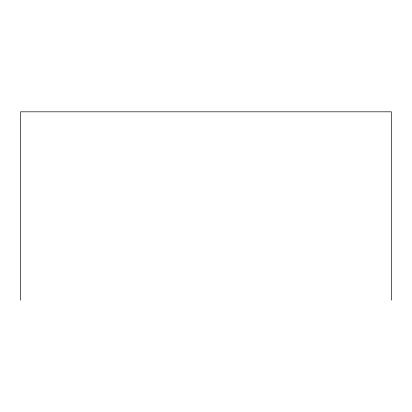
<?xml version="1.0" encoding="UTF-8"?>
<svg xmlns="http://www.w3.org/2000/svg" width="412" height="412" viewBox="0 0 412 412"><rect width="100%" height="100%" fill="white"/><g stroke="black" fill="none" stroke-linecap="round" stroke-linejoin="round"><path stroke-width="0.62" d="M391.4 300.188L391.4 111.812L20.6 111.812L20.6 300.188"/></g></svg>
